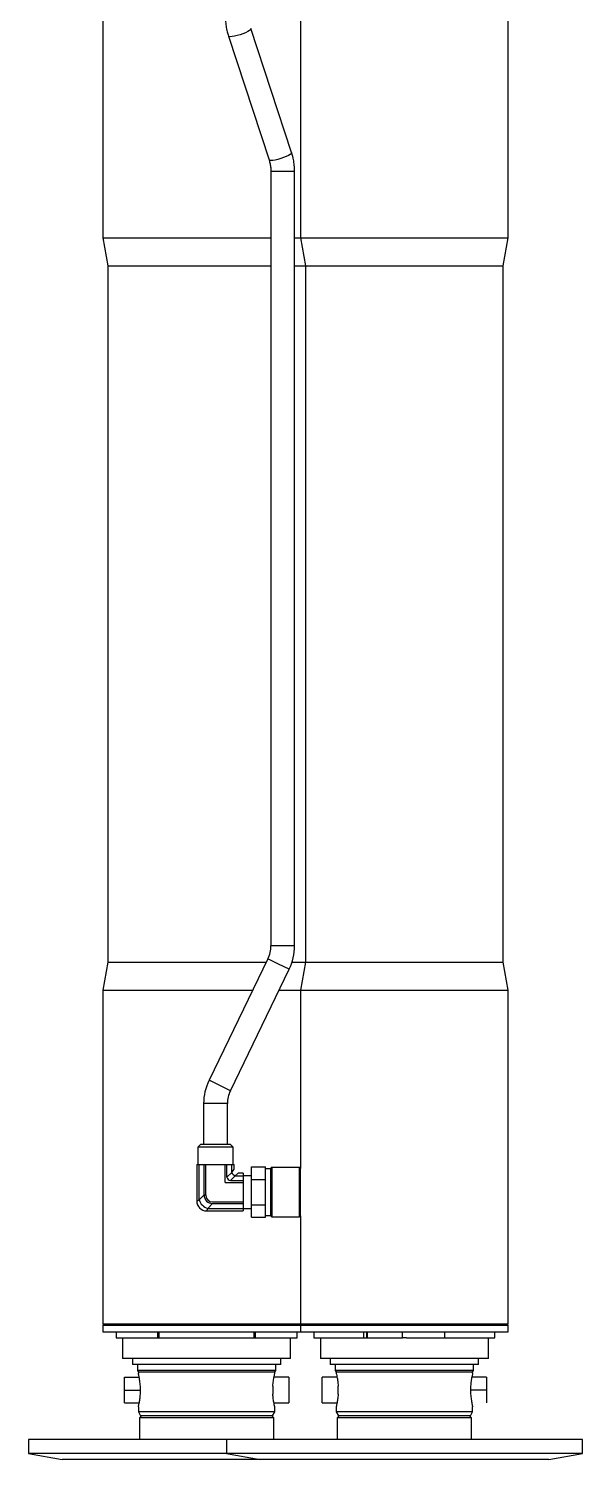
# Model space of a CAD drawing. Header units: millimetres. Extents: x 0 to 415, y 0 to 292.
# Drawn here: x 111.91 to 125.91, y 42.19 to 78.32 of the extents above; entities that cross this region are included whole.
import ezdxf

# ---------------------------------------------------------------- set-up
doc = ezdxf.new("R2010")
doc.units = ezdxf.units.MM

msp = doc.modelspace()

# ---------------------------------------------------------------- linework, layer by layer
at = {"color": 7, "linetype": 'Continuous', "lineweight": 25}
for p, q in [((113.78922, 79.27622), (113.78922, 73.03886)), ((118.78922, 79.27622), (118.78922, 73.03886)), ((124.03922, 73.03886), (124.03922, 79.27622)), ((116.96543, 78.13388), (117.99298, 75.00656)), ((118.563, 75.19385), (117.53545, 78.32117)), ((118.03922, 74.71343), (118.03922, 55.15537)), ((118.33922, 74.71343), (118.03922, 74.71343)), ((118.63922, 74.71343), (118.33922, 74.71343)), ((118.63922, 55.15537), (118.63922, 74.71343)), ((113.78922, 73.03886), (113.91422, 72.32995)), ((113.78922, 73.03886), (118.03922, 73.03886)), ((118.63922, 73.03886), (118.78922, 73.03886)), ((118.78922, 73.03886), (118.91422, 72.32995)), ((118.78922, 73.03886), (124.03922, 73.03886)), ((123.91422, 72.32995), (124.03922, 73.03886)), ((113.91422, 72.32995), (113.91422, 54.74777)), ((113.91422, 72.32995), (118.03922, 72.32995)), ((118.63922, 72.32995), (118.91422, 72.32995)), ((118.91422, 72.32995), (118.91422, 54.74777)), ((118.91422, 72.32995), (123.91422, 72.32995)), ((123.91422, 54.74777), (123.91422, 72.32995)), ((118.33922, 55.15537), (118.03922, 55.15537)), ((118.63922, 55.15537), (118.33922, 55.15537)), ((113.91422, 54.74777), (113.78922, 54.03886)), ((113.91422, 54.74777), (117.92503, 54.74777)), ((117.96385, 54.82769), (116.47488, 51.76217)), ((117.01459, 51.50003), (118.50355, 54.56555)), ((118.2337, 54.69662), (117.96385, 54.82769)), ((118.50355, 54.56555), (118.2337, 54.69662)), ((118.57622, 54.74777), (118.91422, 54.74777)), ((118.91422, 54.74777), (118.78922, 54.03886)), ((118.91422, 54.74777), (123.91422, 54.74777)), ((124.03922, 54.03886), (123.91422, 54.74777)), ((113.78922, 54.03886), (113.78922, 45.61386)), ((113.78922, 54.03886), (117.5807, 54.03886)), ((118.24773, 54.03886), (118.78922, 54.03886)), ((118.78922, 54.03886), (118.78922, 49.53886)), ((118.78922, 54.03886), (124.03922, 54.03886)), ((124.03922, 45.61386), (124.03922, 54.03886)), ((116.74473, 51.6311), (116.47488, 51.76217)), ((117.01459, 51.50003), (116.74473, 51.6311)), ((116.33922, 51.17235), (116.33922, 50.13886)), ((116.63922, 51.17235), (116.33922, 51.17235)), ((116.93922, 51.17235), (116.63922, 51.17235)), ((116.93922, 50.13886), (116.93922, 51.17235)), ((116.25672, 50.13886), (116.19422, 50.07636)), ((116.19422, 50.07636), (116.19422, 49.63886)), ((116.63922, 50.07636), (116.19422, 50.07636)), ((116.63922, 50.13886), (116.25672, 50.13886)), ((117.02172, 50.13886), (116.63922, 50.13886)), ((117.08422, 50.07636), (116.63922, 50.07636)), ((117.08422, 50.07636), (117.02172, 50.13886)), ((117.08422, 49.63886), (117.08422, 50.07636)), ((116.16422, 49.63886), (116.16422, 48.71386)), ((116.16422, 49.63886), (116.22729, 49.63886)), ((116.22729, 49.63886), (116.3498, 49.63886)), ((116.22729, 48.74374), (116.22729, 49.63886)), ((116.3498, 49.63886), (116.39316, 49.63886)), ((116.3498, 48.86625), (116.3498, 49.63886)), ((116.39316, 49.63886), (116.88527, 49.63886)), ((116.39316, 48.86625), (116.39316, 49.63886)), ((116.88527, 49.63886), (116.92863, 49.63886)), ((116.88527, 49.18492), (116.88527, 49.63886)), ((116.92863, 49.63886), (117.05115, 49.63886)), ((116.92863, 49.315), (116.92863, 49.63886)), ((117.05115, 49.63886), (117.11422, 49.63886)), ((117.05115, 49.43751), (117.05115, 49.63886)), ((117.05115, 49.43751), (117.11422, 49.51386)), ((117.11422, 49.51386), (117.11422, 49.63886)), ((117.54922, 49.25641), (117.54922, 49.57395)), ((117.54922, 49.57395), (117.89922, 49.57395)), ((117.89922, 49.51844), (117.89922, 49.57395)), ((118.03922, 49.52636), (117.89922, 49.52636)), ((117.89922, 49.31191), (117.89922, 49.51844)), ((118.03922, 48.33886), (118.03922, 49.53886)), ((118.76422, 49.56386), (118.06422, 49.56386)), ((118.06422, 49.56386), (118.06422, 48.31386)), ((118.76422, 48.31386), (118.76422, 49.56386)), ((118.78922, 48.33886), (118.78922, 49.53886)), ((116.88527, 49.18492), (117.33922, 49.18492)), ((116.92863, 49.315), (117.05115, 49.43751)), ((117.13787, 49.35079), (117.01535, 49.22828)), ((117.01535, 49.22828), (117.33922, 49.22828)), ((117.21422, 49.41386), (117.13787, 49.35079)), ((117.13787, 49.35079), (117.33922, 49.35079)), ((117.33922, 49.41386), (117.21422, 49.41386)), ((117.33922, 49.41386), (117.33922, 49.35079)), ((117.54922, 49.35136), (117.33922, 49.35136)), ((117.33922, 49.35079), (117.33922, 49.22828)), ((117.33922, 49.22828), (117.33922, 49.18492)), ((117.33922, 49.18492), (117.33922, 48.69281)), ((117.54922, 49.25641), (117.89922, 49.25641)), ((117.54922, 48.62132), (117.54922, 49.25641)), ((117.89922, 49.25641), (117.89922, 49.31191)), ((117.89922, 49.1454), (117.89922, 49.25641)), ((117.89922, 48.73233), (117.89922, 49.1454)), ((116.22729, 48.74374), (116.3498, 48.86625)), ((116.3498, 48.86625), (116.39316, 48.86625)), ((116.16422, 48.71386), (116.22729, 48.74374)), ((116.44409, 48.52693), (116.41422, 48.46386)), ((116.41422, 48.46386), (117.33922, 48.46386)), ((116.56661, 48.64945), (116.44409, 48.52693)), ((116.44409, 48.52693), (117.33922, 48.52693)), ((116.56661, 48.69281), (117.33922, 48.69281)), ((116.56661, 48.64945), (117.33922, 48.64945)), ((117.33922, 48.69281), (117.33922, 48.64945)), ((117.33922, 48.64945), (117.33922, 48.52693)), ((117.33922, 48.52693), (117.33922, 48.46386)), ((117.33922, 48.52636), (117.54922, 48.52636)), ((117.54922, 48.30378), (117.54922, 48.62132)), ((117.54922, 48.62132), (117.89922, 48.62132)), ((117.89922, 48.62132), (117.89922, 48.73233)), ((117.89922, 48.56582), (117.89922, 48.62132)), ((117.89922, 48.35928), (117.89922, 48.56582)), ((117.54922, 48.30378), (117.89922, 48.30378)), ((117.89922, 48.30378), (117.89922, 48.35928)), ((117.89922, 48.35136), (118.03922, 48.35136)), ((118.06422, 48.31386), (118.76422, 48.31386)), ((118.78922, 48.33886), (118.78922, 45.61386)), ((113.78922, 45.61386), (113.81422, 45.58886)), ((113.78922, 45.61386), (118.78922, 45.61386)), ((113.78922, 45.58136), (113.78922, 45.40636)), ((113.78922, 45.58136), (118.78922, 45.58136)), ((113.81422, 45.58886), (118.81422, 45.58886)), ((114.66422, 45.58886), (114.66422, 45.58136)), ((118.16422, 45.58136), (118.16422, 45.58886)), ((118.78922, 45.61386), (118.81422, 45.58886)), ((118.78922, 45.61386), (124.03922, 45.61386)), ((118.78922, 45.58136), (118.78922, 45.40636)), ((118.78922, 45.58136), (124.03922, 45.58136)), ((118.81422, 45.58886), (124.01422, 45.58886)), ((119.66422, 45.58886), (119.66422, 45.58136)), ((123.16422, 45.58136), (123.16422, 45.58886)), ((124.01422, 45.58886), (124.03922, 45.61386)), ((124.03922, 45.40636), (124.03922, 45.58136)), ((113.78922, 45.40636), (118.78922, 45.40636)), ((114.12672, 45.40636), (114.12672, 45.25636)), ((114.12672, 45.25636), (115.17969, 45.25636)), ((114.28922, 45.25636), (114.28922, 44.73886)), ((115.17969, 45.25636), (115.17969, 45.40636)), ((115.17969, 45.25636), (115.21422, 45.25636)), ((115.21422, 45.25636), (115.21422, 45.40636)), ((115.21422, 45.25636), (117.61422, 45.25636)), ((117.61422, 45.25636), (117.61422, 45.40636)), ((117.61422, 45.25636), (117.64874, 45.25636)), ((117.64874, 45.25636), (117.64874, 45.40636)), ((117.64874, 45.25636), (118.70172, 45.25636)), ((118.53922, 44.73886), (118.53922, 45.25636)), ((118.70172, 45.25636), (118.70172, 45.40636)), ((118.78922, 45.40636), (124.03922, 45.40636)), ((119.12672, 45.40636), (119.12672, 45.25636)), ((119.12672, 45.25636), (120.38838, 45.25636)), ((119.28922, 45.25636), (119.28922, 44.73886)), ((120.38838, 45.25636), (120.38838, 45.40636)), ((120.38838, 45.25636), (120.46422, 45.25636)), ((120.46422, 45.25636), (120.46422, 45.40636)), ((120.46422, 45.25636), (120.47957, 45.25636)), ((120.47957, 45.25636), (120.47957, 45.40636)), ((120.47957, 45.25636), (121.36422, 45.25636)), ((121.36422, 45.25636), (121.36422, 45.40636)), ((121.46422, 45.25636), (121.36422, 45.25636)), ((121.46422, 45.25636), (122.34886, 45.25636)), ((122.34886, 45.25636), (122.36422, 45.25636)), ((122.36422, 45.25636), (122.44006, 45.25636)), ((122.44006, 45.25636), (122.44006, 45.40636)), ((122.44006, 45.25636), (123.70172, 45.25636)), ((123.53922, 44.73886), (123.53922, 45.25636)), ((123.70172, 45.25636), (123.70172, 45.40636)), ((118.53922, 44.73886), (114.28922, 44.73886)), ((114.53922, 44.73886), (114.53922, 44.58886)), ((118.28922, 44.58886), (114.53922, 44.58886)), ((114.66422, 44.58886), (114.66422, 44.43216)), ((118.16422, 44.43216), (118.16422, 44.58886)), ((118.28922, 44.58886), (118.28922, 44.73886)), ((123.53922, 44.73886), (119.28922, 44.73886)), ((119.53922, 44.73886), (119.53922, 44.58886)), ((123.28922, 44.58886), (119.53922, 44.58886)), ((119.66422, 44.58886), (119.66422, 44.43216)), ((123.16422, 44.43216), (123.16422, 44.58886)), ((123.28922, 44.58886), (123.28922, 44.73886)), ((114.33922, 43.93886), (114.33922, 44.26386)), ((114.33922, 44.26386), (114.71078, 44.26386)), ((114.66422, 44.43216), (114.68922, 44.38886)), ((118.16422, 44.43216), (114.66422, 44.43216)), ((114.68922, 44.38886), (114.68922, 44.36227)), ((118.13922, 44.38886), (114.68922, 44.38886)), ((118.48922, 44.26386), (118.11766, 44.26386)), ((118.13922, 44.38886), (118.16422, 44.43216)), ((118.13922, 44.36227), (118.13922, 44.38886)), ((118.48922, 44.26386), (118.48922, 43.61386)), ((119.71094, 44.26386), (119.33922, 44.26386)), ((119.33922, 43.61386), (119.33922, 44.26386)), ((119.66422, 44.43216), (119.68922, 44.38886)), ((123.16422, 44.43216), (119.66422, 44.43216)), ((119.68922, 44.38886), (119.68922, 44.36227)), ((123.13922, 44.38886), (119.68922, 44.38886)), ((123.48922, 44.26386), (123.11749, 44.26386)), ((123.13922, 44.38886), (123.16422, 44.43216)), ((123.13922, 44.36227), (123.13922, 44.38886)), ((123.48922, 44.26386), (123.48922, 43.93886)), ((114.33922, 43.93886), (114.73922, 43.93886)), ((114.33922, 43.61386), (114.33922, 43.93886)), ((114.73922, 43.83579), (114.73922, 44.04194)), ((118.08922, 44.04194), (118.08922, 43.83579)), ((119.73922, 43.83579), (119.73922, 44.04194)), ((123.08922, 44.04194), (123.08922, 43.83579)), ((123.48922, 43.93886), (123.08922, 43.93886)), ((123.48922, 43.93886), (123.48922, 43.61386)), ((114.33922, 43.61386), (114.71094, 43.61386)), ((114.68922, 43.51546), (114.68922, 43.38886)), ((114.68922, 43.38886), (114.74695, 43.28886)), ((118.13922, 43.38886), (114.68922, 43.38886)), ((118.08148, 43.28886), (118.13922, 43.38886)), ((118.11749, 43.61386), (118.48922, 43.61386)), ((118.13922, 43.38886), (118.13922, 43.51546)), ((119.33922, 43.61386), (119.71078, 43.61386)), ((119.68922, 43.51546), (119.68922, 43.38886)), ((119.68922, 43.38886), (119.74695, 43.28886)), ((123.13922, 43.38886), (119.68922, 43.38886)), ((123.08148, 43.28886), (123.13922, 43.38886)), ((123.13922, 43.38886), (123.13922, 43.51546)), ((114.76422, 43.28886), (114.71422, 43.23886)), ((114.71422, 43.23886), (114.71422, 42.68886)), ((118.11422, 43.23886), (114.71422, 43.23886)), ((118.08148, 43.28886), (114.74695, 43.28886)), ((118.11422, 43.23886), (118.06422, 43.28886)), ((118.11422, 42.68886), (118.11422, 43.23886)), ((119.76422, 43.28886), (119.71422, 43.23886)), ((119.71422, 43.23886), (119.71422, 42.68886)), ((123.11422, 43.23886), (119.71422, 43.23886)), ((123.08148, 43.28886), (119.74695, 43.28886)), ((123.11422, 43.23886), (123.06422, 43.28886)), ((123.11422, 42.68886), (123.11422, 43.23886)), ((111.91422, 42.68886), (111.91422, 42.33874)), ((116.41422, 42.68886), (111.91422, 42.68886)), ((116.91422, 42.68886), (116.41422, 42.68886)), ((116.91422, 42.68886), (116.91422, 42.33874)), ((125.91422, 42.68886), (116.91422, 42.68886)), ((125.91422, 42.33874), (125.91422, 42.68886)), ((111.91422, 42.33874), (112.76422, 42.18886)), ((116.41422, 42.33874), (111.91422, 42.33874)), ((116.91422, 42.33874), (116.41422, 42.33874)), ((116.91422, 42.33874), (117.76422, 42.18886)), ((125.91422, 42.33874), (116.91422, 42.33874)), ((125.06422, 42.18886), (125.91422, 42.33874)), ((116.41422, 42.18886), (112.76422, 42.18886)), ((117.76422, 42.18886), (116.41422, 42.18886)), ((125.06422, 42.18886), (117.76422, 42.18886))]:
    msp.add_line(p, q, dxfattribs=at)
at = {"color": 7, "linetype": 'Continuous', "lineweight": 25, "flags": 128}
for points in [[(117.26022, 78.16576), (117.18891, 78.14491), (117.12147, 78.12926), (117.06214, 78.11977), (117.01463, 78.11706), (116.98194, 78.12128), (116.96613, 78.13218), (116.96542, 78.13391)], [(117.53548, 78.32108), (117.53599, 78.3151), (117.52499, 78.29559), (117.49673, 78.2718), (117.453, 78.24523), (117.39655, 78.21755), (117.33091, 78.19049), (117.26022, 78.16576)], [(118.563, 75.19385), (118.56353, 75.18779), (118.55253, 75.16828), (118.52428, 75.14449), (118.48055, 75.11792), (118.4241, 75.09023), (118.35846, 75.06318), (118.28777, 75.03845)], [(118.28777, 75.03845), (118.21646, 75.0176), (118.14902, 75.00194), (118.08968, 74.99245), (118.04218, 74.98974), (118.00949, 74.99397), (117.99367, 75.00487), (117.99298, 75.00656)]]:
    msp.add_lwpolyline(points, dxfattribs=at)
at = {"color": 7, "linetype": 'Continuous', "lineweight": 25}
for centre, radius, start, end in [((117.28922, 55.15537), 0.75, 334.093492, 0), ((117.28922, 55.15537), 1.35, 334.093492, 360), ((117.68922, 51.17235), 1.35, 154.093492, 180), ((117.68922, 51.17235), 0.75, 154.093492, 180), ((118.06422, 49.53886), 0.025, 90, 180), ((118.76422, 49.53886), 0.025, 0, 90), ((117.04709, 49.34674), 0.12264, 194.99905, 255.00095), ((117.16961, 49.46925), 0.12264, 194.99905, 255.00095), ((116.41422, 48.71386), 0.25, 179.411057, 270), ((116.52344, 48.82309), 0.3066, 194.99905, 255.00095), ((118.06422, 48.33886), 0.025, 180, 270), ((118.76422, 48.33886), 0.025, 270, 0)]:
    msp.add_arc(centre, radius, start, end, dxfattribs=at)
for major_axis, ratio, start_param, end_param in [((0.20962, 0.20962), 0.84332666, 2.48146577, 3.80171954), ((-0.18217, -0.18217), 0.77630824, 5.62305842, 6.94331219)]:
    msp.add_ellipse((116.62379, 48.92343), major_axis=major_axis, ratio=ratio, start_param=start_param, end_param=end_param, dxfattribs=at)
for points, knots in [([(116.88922, 78.6143), (116.88966, 78.58641), (116.89088, 78.50938), (116.90422, 78.3838), (116.92975, 78.25096), (116.95468, 78.16916), (116.96543, 78.13388)], [0, 0, 0, 0, 0.17051185, 0.47097764, 0.77178447, 1, 1, 1, 1]), ([(118.63922, 74.71343), (118.63877, 74.74132), (118.63755, 74.81835), (118.62422, 74.94392), (118.59868, 75.07676), (118.57375, 75.15856), (118.563, 75.19385)], [0, 0, 0, 0, 0.17051185, 0.47097764, 0.77178447, 1, 1, 1, 1]), ([(117.99298, 75.00656), (117.99789, 74.99074), (118.01302, 74.94195), (118.03043, 74.85612), (118.03854, 74.77309), (118.03908, 74.72541), (118.03922, 74.71343)], [0, 0, 0, 0, 0.17044159, 0.52563861, 0.88085504, 1, 1, 1, 1]), ([(114.73922, 44.04194), (114.73528, 44.08714), (114.72741, 44.17752), (114.70811, 44.28206), (114.69233, 44.35169), (114.69048, 44.35884), (114.6896, 44.36227)], [0, 0, 0, 0, 0.25382263, 0.50746404, 0.76454345, 1, 1, 1, 1]), ([(118.08922, 44.04194), (118.09315, 44.08714), (118.10102, 44.17752), (118.12032, 44.28206), (118.13611, 44.35169), (118.13795, 44.35884), (118.13883, 44.36227)], [0, 0, 0, 0, 0.25382263, 0.50746404, 0.76454345, 1, 1, 1, 1]), ([(119.6896, 44.36227), (119.68948, 44.36279), (119.68762, 44.3705), (119.69479, 44.34173), (119.70943, 44.27527), (119.72836, 44.17026), (119.7357, 44.08352), (119.73922, 44.04194)], [0, 0, 0, 0, 0.0181542, 0.26522435, 0.51261476, 0.76634262, 1, 1, 1, 1]), ([(123.13883, 44.36227), (123.13896, 44.36279), (123.14082, 44.3705), (123.13364, 44.34173), (123.119, 44.27527), (123.10007, 44.17026), (123.09273, 44.08352), (123.08922, 44.04194)], [0, 0, 0, 0, 0.018154201, 0.265224348, 0.51261476, 0.766342622, 1, 1, 1, 1]), ([(114.6896, 43.51546), (114.68948, 43.51493), (114.68762, 43.50723), (114.69479, 43.536), (114.70943, 43.60246), (114.72836, 43.70747), (114.7357, 43.7942), (114.73922, 43.83579)], [0, 0, 0, 0, 0.0181542, 0.26522435, 0.51261476, 0.76634262, 1, 1, 1, 1]), ([(118.13883, 43.51546), (118.13896, 43.51493), (118.14082, 43.50723), (118.13364, 43.536), (118.119, 43.60246), (118.10007, 43.70747), (118.09273, 43.7942), (118.08922, 43.83579)], [0, 0, 0, 0, 0.0181542, 0.26522435, 0.51261476, 0.76634262, 1, 1, 1, 1]), ([(119.73922, 43.83579), (119.73528, 43.79058), (119.72741, 43.70021), (119.70811, 43.59567), (119.69233, 43.52604), (119.69048, 43.51888), (119.6896, 43.51546)], [0, 0, 0, 0, 0.25382263, 0.50746404, 0.76454345, 1, 1, 1, 1]), ([(123.08922, 43.83579), (123.09315, 43.79058), (123.10102, 43.70021), (123.12032, 43.59567), (123.13611, 43.52604), (123.13795, 43.51888), (123.13883, 43.51546)], [0, 0, 0, 0, 0.25382263, 0.50746404, 0.76454345, 1, 1, 1, 1])]:
    msp.add_open_spline(points, degree=3, knots=knots, dxfattribs=at)

doc.saveas('drawing.dxf')
